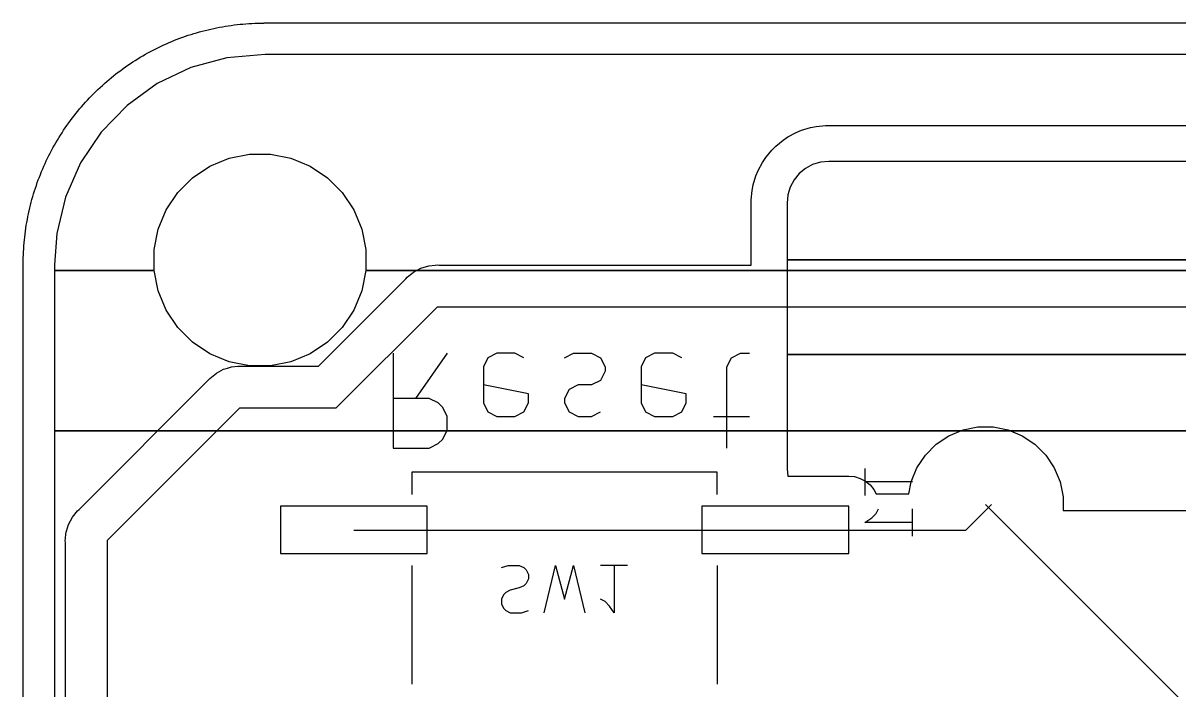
# Model space of a CAD drawing. Extents: x 169 to 33241, y 66 to 35500.
# Drawn here: x 1744 to 11352, y 29958 to 35500 of the extents above; entities that cross this region are included whole.
import ezdxf

# ---------------------------------------------------------------- set-up
doc = ezdxf.new("R2010")
doc.units = 0

msp = doc.modelspace()

# ---------------------------------------------------------------- linework, layer by layer
at = {"layer": 'Layer 1'}
for p, q in [((3305.032349, 35451.027921), (3328.947153, 35456.267011)), ((3328.947153, 35456.267011), (3352.937324, 35461.215476)), ((3352.937324, 35461.215476), (3377.000302, 35465.872253)), ((3377.000302, 35465.872253), (3401.133525, 35470.236282)), ((3401.133525, 35470.236282), (3425.334432, 35474.306502)), ((3425.334432, 35474.306502), (3449.600461, 35478.081852)), ((3449.600461, 35478.081852), (3473.929051, 35481.561271)), ((3473.929051, 35481.561271), (3498.317641, 35484.743698)), ((3498.317641, 35484.743698), (3522.763669, 35487.628072)), ((3522.763669, 35487.628072), (3547.264573, 35490.213333)), ((3547.264573, 35490.213333), (3571.817793, 35492.498418)), ((3571.817793, 35492.498418), (3596.420767, 35494.482268)), ((3596.420767, 35494.482268), (3621.070933, 35496.163821)), ((3621.070933, 35496.163821), (3645.76573, 35497.542016)), ((3645.76573, 35497.542016), (3670.502596, 35498.615793)), ((3670.502596, 35498.615793), (3695.278971, 35499.384089)), ((3695.278971, 35499.384089), (3720.092293, 35499.845846)), ((3720.092293, 35499.845846), (3744.94, 35500)), ((31241, 35500), (3744, 35500)), ((2979.573135, 35347.759065), (3002.163838, 35356.955518)), ((3002.163838, 35356.955518), (3024.865769, 35365.876199)), ((3024.865769, 35365.876199), (3047.676365, 35374.520046)), ((3047.676365, 35374.520046), (3070.593067, 35382.885999)), ((3070.593067, 35382.885999), (3093.613313, 35390.972997)), ((3093.613313, 35390.972997), (3116.734541, 35398.779978)), ((3116.734541, 35398.779978), (3139.954189, 35406.305882)), ((3139.954189, 35406.305882), (3163.269697, 35413.549647)), ((3163.269697, 35413.549647), (3186.678502, 35420.510213)), ((3186.678502, 35420.510213), (3210.178044, 35427.186519)), ((3210.178044, 35427.186519), (3233.765761, 35433.577504)), ((3233.765761, 35433.577504), (3257.439092, 35439.682107)), ((3257.439092, 35439.682107), (3281.195475, 35445.499266)), ((3281.195475, 35445.499266), (3305.032349, 35451.027921)), ((2781.684696, 35252.756286), (2803.159084, 35264.386948)), ((2803.159084, 35264.386948), (2824.767754, 35275.751385)), ((2824.767754, 35275.751385), (2846.508142, 35286.848539)), ((2846.508142, 35286.848539), (2868.377688, 35297.677346)), ((2868.377688, 35297.677346), (2890.373831, 35308.236747)), ((2890.373831, 35308.236747), (2912.494008, 35318.52568)), ((2912.494008, 35318.52568), (2934.735659, 35328.543085)), ((2934.735659, 35328.543085), (2957.096222, 35338.2879)), ((2957.096222, 35338.2879), (2979.573135, 35347.759065)), ((2635.338988, 35163.976513), (2655.801694, 35177.441033)), ((2655.801694, 35177.441033), (2676.416609, 35190.646756)), ((2676.416609, 35190.646756), (2697.181174, 35203.592622)), ((2697.181174, 35203.592622), (2718.092827, 35216.277569)), ((2718.092827, 35216.277569), (2739.149005, 35228.700535)), ((2739.149005, 35228.700535), (2760.347149, 35240.860462)), ((2760.347149, 35240.860462), (2781.684696, 35252.756286)), ((3436.97, 35211.6), (3138.73, 35130.1)), ((3436.97, 35211.6), (3138.73, 35130.1)), ((3756.51, 35240.2), (3436.97, 35211.6)), ((3756.51, 35240.2), (3436.97, 35211.6)), ((31231.5, 35240.2), (3756.51, 35240.2)), ((31231.5, 35240.2), (3756.51, 35240.2)), ((2496.577102, 35062.567679), (2515.902615, 35077.81407)), ((2515.902615, 35077.81407), (2535.398268, 35092.809091)), ((2535.398268, 35092.809091), (2555.0615, 35107.551682)), ((2555.0615, 35107.551682), (2574.889749, 35122.04078)), ((2574.889749, 35122.04078), (2594.880455, 35136.275325)), ((2594.880455, 35136.275325), (2615.031055, 35150.254256)), ((2615.031055, 35150.254256), (2635.338988, 35163.976513)), ((3138.73, 35130.1), (2859.65, 34996.9)), ((3138.73, 35130.1), (2859.65, 34996.9)), ((2384.340413, 34965.869973), (2402.591294, 34982.602304)), ((2402.591294, 34982.602304), (2421.027683, 34999.089632)), ((2421.027683, 34999.089632), (2439.64702, 35015.330894)), ((2439.64702, 35015.330894), (2458.446744, 35031.32503)), ((2458.446744, 35031.32503), (2477.424291, 35047.070978)), ((2477.424291, 35047.070978), (2496.577102, 35062.567679)), ((2859.65, 34996.9), (2608.56, 34816.5)), ((2859.65, 34996.9), (2608.56, 34816.5)), ((2279.070027, 34860.599587), (2296.046302, 34878.662398)), ((2296.046302, 34878.662398), (2313.265459, 34896.534577)), ((2313.265459, 34896.534577), (2330.726438, 34914.213562)), ((2330.726438, 34914.213562), (2348.405423, 34931.674541)), ((2348.405423, 34931.674541), (2366.277602, 34948.893698)), ((2366.277602, 34948.893698), (2384.340413, 34965.869973)), ((2197.869022, 34767.515709), (2213.61497, 34786.493256)), ((2213.61497, 34786.493256), (2229.609106, 34805.29298)), ((2229.609106, 34805.29298), (2245.850368, 34823.912317)), ((2245.850368, 34823.912317), (2262.337696, 34842.348706)), ((2262.337696, 34842.348706), (2279.070027, 34860.599587)), ((2608.56, 34816.5), (2393.38, 34594.5)), ((2608.56, 34816.5), (2393.38, 34594.5)), ((2122.89922, 34670.050251), (2137.388318, 34689.8785)), ((2137.388318, 34689.8785), (2152.130909, 34709.541732)), ((2152.130909, 34709.541732), (2167.12593, 34729.037385)), ((2167.12593, 34729.037385), (2182.372321, 34748.362898)), ((2182.372321, 34748.362898), (2197.869022, 34767.515709)), ((2054.293244, 34568.523391), (2067.498967, 34589.138306)), ((2067.498967, 34589.138306), (2080.963487, 34609.601012)), ((2080.963487, 34609.601012), (2094.685744, 34629.908945)), ((2094.685744, 34629.908945), (2108.664675, 34650.059545)), ((2108.664675, 34650.059545), (2122.89922, 34670.050251)), ((2393.38, 34594.5), (2220.93, 34337.8)), ((2393.38, 34594.5), (2220.93, 34337.8)), ((8102.06, 34554.1), (8170.13, 34590.5)), ((8170.13, 34590.5), (8215.41, 34609.3)), ((8215.41, 34609.3), (8289.26, 34631.7)), ((8289.26, 34631.7), (8337.33, 34641.2)), ((8337.33, 34641.2), (8414.13, 34648.8)), ((8414.13, 34648.8), (8438.64, 34650)), ((8438.64, 34650), (15751.2, 34650)), ((2004.079538, 34484.592851), (2016.239465, 34505.790995)), ((2016.239465, 34505.790995), (2028.662431, 34526.847173)), ((2028.662431, 34526.847173), (2041.347378, 34547.758826)), ((2041.347378, 34547.758826), (2054.293244, 34568.523391)), ((8001.65, 34477.9), (8061.31, 34526.9)), ((8061.31, 34526.9), (8102.06, 34554.1)), ((1947.262654, 34376.562312), (1958.091461, 34398.431858)), ((1958.091461, 34398.431858), (1969.188615, 34420.172246)), ((1969.188615, 34420.172246), (1980.553052, 34441.780916)), ((1980.553052, 34441.780916), (1992.183714, 34463.255304)), ((1992.183714, 34463.255304), (2004.079538, 34484.592851)), ((3456.78, 34377.6), (3626.78, 34411.4)), ((3456.78, 34377.6), (3626.78, 34411.4)), ((3626.78, 34411.4), (3800.11, 34411.4)), ((3626.78, 34411.4), (3800.11, 34411.4)), ((3800.11, 34411.4), (3970.11, 34377.6)), ((3800.11, 34411.4), (3970.11, 34377.6)), ((7918.04, 34383.6), (7967, 34443.3)), ((7967, 34443.3), (8001.65, 34477.9)), ((1906.6521, 34287.843778), (1916.396915, 34310.204341)), ((1916.396915, 34310.204341), (1926.41432, 34332.445992)), ((1926.41432, 34332.445992), (1936.703253, 34354.566169)), ((1936.703253, 34354.566169), (1947.262654, 34376.562312)), ((2220.93, 34337.8), (2096.65, 34054.7)), ((2220.93, 34337.8), (2096.65, 34054.7)), ((3152.53, 34215), (3296.64, 34311.3)), ((3152.53, 34215), (3296.64, 34311.3)), ((3296.64, 34311.3), (3456.78, 34377.6)), ((3296.64, 34311.3), (3456.78, 34377.6)), ((3970.11, 34377.6), (4130.24, 34311.3)), ((3970.11, 34377.6), (4130.24, 34311.3)), ((4130.24, 34311.3), (4274.36, 34215)), ((4130.24, 34311.3), (4274.36, 34215)), ((7854.43, 34274.8), (7890.81, 34342.9)), ((7890.81, 34342.9), (7918.04, 34383.6)), ((8307.2, 34323.6), (8247.82, 34291.9)), ((8371.64, 34343.2), (8307.2, 34323.6)), ((8441.09, 34350), (8371.64, 34343.2)), ((15748.8, 34350), (8441.09, 34350)), ((1870.419954, 34197.263635), (1879.063801, 34220.074231)), ((1879.063801, 34220.074231), (1887.984482, 34242.776162)), ((1887.984482, 34242.776162), (1897.180935, 34265.366865)), ((1897.180935, 34265.366865), (1906.6521, 34287.843778)), ((3029.96, 34092.4), (3152.53, 34215)), ((3029.96, 34092.4), (3152.53, 34215)), ((4274.36, 34215), (4396.92, 34092.4)), ((4274.36, 34215), (4396.92, 34092.4)), ((7813.27, 34155.7), (7835.67, 34229.5)), ((7835.67, 34229.5), (7854.43, 34274.8)), ((8195.78, 34249.2), (8153.06, 34197.1)), ((8247.82, 34291.9), (8195.78, 34249.2)), ((1838.634118, 34104.985811), (1846.160022, 34128.205459)), ((1846.160022, 34128.205459), (1853.967003, 34151.326687)), ((1853.967003, 34151.326687), (1862.054001, 34174.346933)), ((1862.054001, 34174.346933), (1870.419954, 34197.263635)), ((7803.71, 34107.6), (7813.27, 34155.7)), ((8121.32, 34137.7), (8101.78, 34073.3)), ((8153.06, 34197.1), (8121.32, 34137.7)), ((1811.362496, 34011.174239), (1817.753481, 34034.761956)), ((1817.753481, 34034.761956), (1824.429787, 34058.261498)), ((1824.429787, 34058.261498), (1831.390353, 34081.670303)), ((1831.390353, 34081.670303), (1838.634118, 34104.985811)), ((2096.65, 34054.7), (2023.99, 33752.1)), ((2096.65, 34054.7), (2023.99, 33752.1)), ((2933.67, 33948.3), (3029.96, 34092.4)), ((2933.67, 33948.3), (3029.96, 34092.4)), ((4396.92, 34092.4), (4493.22, 33948.3)), ((4396.92, 34092.4), (4493.22, 33948.3)), ((7794.94, 34006.3), (7796.14, 34030.8)), ((7796.14, 34030.8), (7803.71, 34107.6)), ((8101.78, 34073.3), (8094.94, 34003.8)), ((1783.724524, 33892.002676), (1788.672989, 33915.992847)), ((1788.672989, 33915.992847), (1793.912079, 33939.907651)), ((1793.912079, 33939.907651), (1799.440734, 33963.744525)), ((1799.440734, 33963.744525), (1805.257893, 33987.500908)), ((1805.257893, 33987.500908), (1811.362496, 34011.174239)), ((2867.34, 33788.2), (2933.67, 33948.3)), ((2867.34, 33788.2), (2933.67, 33948.3)), ((4493.22, 33948.3), (4559.55, 33788.2)), ((4493.22, 33948.3), (4559.55, 33788.2)), ((7794.94, 33488.6), (7794.94, 34006.3)), ((8094.94, 34003.8), (8094.94, 33533.9)), ((1766.858148, 33795.339539), (1770.633498, 33819.605568)), ((1770.633498, 33819.605568), (1774.703718, 33843.806475)), ((1774.703718, 33843.806475), (1779.067747, 33867.939698)), ((1779.067747, 33867.939698), (1783.724524, 33892.002676)), ((1757.311928, 33722.176331), (1760.196302, 33746.622359)), ((1760.196302, 33746.622359), (1763.378729, 33771.010949)), ((1763.378729, 33771.010949), (1766.858148, 33795.339539)), ((2023.99, 33752.1), (2004.78, 33490.5)), ((2023.99, 33752.1), (2004.78, 33490.5)), ((2833.52, 33618.2), (2867.34, 33788.2)), ((2833.52, 33618.2), (2867.34, 33788.2)), ((4559.55, 33788.2), (4593.36, 33618.2)), ((4559.55, 33788.2), (4593.36, 33618.2)), ((1748.776179, 33623.869067), (1750.457732, 33648.519233)), ((1750.457732, 33648.519233), (1752.441582, 33673.122207)), ((1752.441582, 33673.122207), (1754.726667, 33697.675427)), ((1754.726667, 33697.675427), (1757.311928, 33722.176331)), ((1745.094154, 33524.847707), (1745.555911, 33549.661029)), ((1745.555911, 33549.661029), (1746.324207, 33574.437404)), ((1746.324207, 33574.437404), (1747.397984, 33599.17427)), ((1747.397984, 33599.17427), (1748.776179, 33623.869067)), ((2833.52, 33444.8), (2833.52, 33618.2)), ((2833.52, 33444.8), (2833.52, 33618.2)), ((4593.36, 33618.2), (4593.36, 33444.8)), ((4593.36, 33618.2), (4593.36, 33444.8)), ((8094.94, 33533.9), (12945.7, 33533.9)), ((12945.7, 33533.9), (8094.94, 33533.9)), ((8094.94, 33533.9), (8094.94, 32746.5)), ((1744, 16818), (1744, 33500)), ((1744.94, 33500), (1745.094154, 33524.847707)), ((2004.78, 33490.5), (2004.78, 33444.8)), ((2004.78, 33490.5), (2004.78, 33444.8)), ((2004.78, 33444.8), (2833.52, 33444.8)), ((2833.52, 33444.8), (2004.78, 33444.8)), ((2004.78, 33444.8), (2004.78, 32112.1)), ((2004.78, 33444.8), (2833.52, 33444.8)), ((2833.52, 33444.8), (2004.78, 33444.8)), ((2004.78, 33444.8), (2004.78, 16989.4)), ((2867.34, 33274.8), (2833.52, 33444.8)), ((2867.34, 33274.8), (2833.52, 33444.8)), ((4593.36, 33444.8), (4559.55, 33274.8)), ((4593.36, 33444.8), (4559.55, 33274.8)), ((4593.36, 33444.8), (30392.6, 33444.8)), ((30392.6, 33444.8), (4593.36, 33444.8)), ((4990.58, 33431.3), (5051.11, 33463.6)), ((5051.11, 33463.6), (5116.79, 33483.5)), ((5116.79, 33483.5), (5167.98, 33488.6)), ((5167.98, 33488.6), (5185.1, 33490.3)), ((5167.98, 33488.6), (5167.98, 33488.6)), ((5185.1, 33490.3), (5202.21, 33488.6)), ((5202.21, 33488.6), (7794.94, 33488.6)), ((4200.62, 32648.4), (4926.62, 33374.4)), ((4926.62, 33374.4), (4937.53, 33387.7)), ((4937.53, 33387.7), (4950.82, 33398.6)), ((4950.82, 33398.6), (4950.83, 33398.6)), ((4950.83, 33398.6), (4974.34, 33417.9)), ((4974.34, 33417.9), (4990.58, 33431.3)), ((2933.67, 33114.7), (2867.34, 33274.8)), ((2933.67, 33114.7), (2867.34, 33274.8)), ((4559.55, 33274.8), (4493.22, 33114.7)), ((4559.55, 33274.8), (4493.22, 33114.7)), ((3029.96, 32970.6), (2933.67, 33114.7)), ((3029.96, 32970.6), (2933.67, 33114.7)), ((5185, 33140), (4344, 32300)), ((4493.22, 33114.7), (4396.92, 32970.6)), ((4493.22, 33114.7), (4396.92, 32970.6)), ((13944, 33140), (5185, 33140)), ((3152.53, 32848), (3029.96, 32970.6)), ((3152.53, 32848), (3029.96, 32970.6)), ((4396.92, 32970.6), (4274.36, 32848)), ((4396.92, 32970.6), (4274.36, 32848)), ((3296.64, 32751.7), (3152.53, 32848)), ((3296.64, 32751.7), (3152.53, 32848)), ((4274.36, 32848), (4130.24, 32751.7)), ((4274.36, 32848), (4130.24, 32751.7)), ((3456.78, 32685.4), (3296.64, 32751.7)), ((3456.78, 32685.4), (3296.64, 32751.7)), ((3626.78, 32651.6), (3456.78, 32685.4)), ((3626.78, 32651.6), (3456.78, 32685.4)), ((3970.11, 32685.4), (3800.11, 32651.6)), ((3970.11, 32685.4), (3800.11, 32651.6)), ((4130.24, 32751.7), (3970.11, 32685.4)), ((4130.24, 32751.7), (3970.11, 32685.4)), ((4820, 32756), (4820, 31968)), ((5270, 32756), (5007, 32381)), ((5607, 32718), (5570, 32643)), ((5682, 32756), (5607, 32718)), ((5832, 32756), (5682, 32756)), ((5907, 32718), (5832, 32756)), ((6244, 32718), (6319, 32756)), ((6319, 32756), (6469, 32756)), ((6469, 32756), (6544, 32718)), ((6544, 32718), (6582, 32643)), ((6919, 32718), (6882, 32643)), ((6994, 32756), (6919, 32718)), ((7144, 32756), (6994, 32756)), ((7219, 32718), (7144, 32756)), ((7594, 32643), (7632, 32718)), ((7632, 32718), (7707, 32756)), ((7707, 32756), (7782, 32756)), ((8094.94, 32746.5), (12945.7, 32746.5)), ((12945.7, 32746.5), (8094.94, 32746.5)), ((8094.94, 32746.5), (8094.94, 31796.2)), ((3310.67, 32558.5), (3350.43, 32591.1)), ((3350.43, 32591.1), (3410.96, 32623.5)), ((3410.96, 32623.5), (3443.51, 32633.3)), ((3443.51, 32633.3), (3476.64, 32643.4)), ((3476.64, 32643.4), (3527.82, 32648.4)), ((3527.82, 32648.4), (3544.94, 32650.1)), ((3527.82, 32648.4), (3527.82, 32648.4)), ((3544.94, 32650.1), (3562.05, 32648.4)), ((3562.05, 32648.4), (4200.62, 32648.4)), ((3800.11, 32651.6), (3626.78, 32651.6)), ((3800.11, 32651.6), (3626.78, 32651.6)), ((5570, 32643), (5570, 32343)), ((6582, 32606), (6544, 32531)), ((6582, 32643), (6582, 32606)), ((6882, 32643), (6882, 32343)), ((7594, 31968), (7594, 32643)), ((2210.67, 31458.5), (3286.46, 32534.3)), ((3286.46, 32534.3), (3297.37, 32547.6)), ((3297.37, 32547.6), (3310.67, 32558.5)), ((3310.67, 32558.5), (3310.67, 32558.5)), ((5944, 32418), (5570, 32493)), ((6357, 32493), (6282, 32456)), ((6469, 32493), (6357, 32493)), ((6544, 32531), (6469, 32493)), ((7257, 32418), (6882, 32493)), ((5120, 32381), (4820, 32381)), ((5195, 32343), (5120, 32381)), ((5944, 32343), (5944, 32418)), ((6282, 32456), (6244, 32381)), ((6244, 32381), (6244, 32343)), ((7257, 32343), (7257, 32418)), ((3544, 32300), (2444, 31200)), ((4344, 32300), (3544, 32300)), ((5232, 32306), (5195, 32343)), ((5270, 32231), (5232, 32306)), ((5570, 32343), (5607, 32268)), ((5907, 32268), (5944, 32343)), ((6244, 32343), (6282, 32268)), ((6882, 32343), (6919, 32268)), ((7219, 32268), (7257, 32343)), ((5270, 32118), (5270, 32231)), ((5607, 32268), (5682, 32231)), ((5682, 32231), (5832, 32231)), ((5832, 32231), (5907, 32268)), ((6282, 32268), (6357, 32231)), ((6357, 32231), (6469, 32231)), ((6469, 32231), (6544, 32268)), ((6919, 32268), (6994, 32231)), ((6994, 32231), (7144, 32231)), ((7144, 32231), (7219, 32268)), ((7482, 32231), (7782, 32231)), ((2004.78, 32112.1), (19056, 32112.1)), ((19056, 32112.1), (2004.78, 32112.1)), ((2004.78, 32112.1), (2004.78, 27270.8)), ((5232, 32043), (5270, 32118)), ((9440.03, 32070.4), (9557.18, 32119)), ((9557.18, 32119), (9681.54, 32143.7)), ((9681.54, 32143.7), (9808.34, 32143.7)), ((9808.34, 32143.7), (9932.7, 32119)), ((9932.7, 32119), (10049.8, 32070.4)), ((5120, 31968), (5195, 32006)), ((5195, 32006), (5232, 32043)), ((9244.94, 31910.3), (9334.6, 32000)), ((9334.6, 32000), (9440.03, 32070.4)), ((10049.8, 32070.4), (10155.3, 32000)), ((10155.3, 32000), (10244.9, 31910.3)), ((4820, 31968), (5120, 31968)), ((9174.5, 31804.9), (9244.94, 31910.3)), ((10244.9, 31910.3), (10315.4, 31804.9)), ((9125.97, 31687.8), (9174.5, 31804.9)), ((10315.4, 31804.9), (10363.9, 31687.8)), ((7514, 31769), (4975, 31769)), ((4975, 31769), (4975, 31582)), ((7514, 31582), (7514, 31769)), ((8094.94, 31796.2), (8100.92, 31735.5)), ((8100.92, 31735.5), (8607.14, 31735.5)), ((8607.14, 31735.5), (8656.15, 31730.6)), ((8656.15, 31730.6), (8703.28, 31716.3)), ((8703.28, 31716.3), (8746.71, 31693.1)), ((8742, 31799), (8742, 31574)), ((9136, 31687), (8742, 31687)), ((8746.71, 31693.1), (8784.77, 31661.9)), ((8784.77, 31661.9), (8816.02, 31623.8)), ((8816.02, 31623.8), (8835.9, 31586.6)), ((9105.86, 31586.6), (9125.97, 31687.8)), ((10363.9, 31687.8), (10388.6, 31563.4)), ((8835.9, 31586.6), (9105.86, 31586.6)), ((10388.6, 31563.4), (10388.6, 31450)), ((2153.83, 31394.5), (2197.37, 31447.6)), ((2197.37, 31447.6), (2210.67, 31458.5)), ((5103.21, 31484.3), (3882.73, 31484.3)), ((3882.73, 31484.3), (3882.73, 31090.6)), ((5103.21, 31484.3), (3882.73, 31484.3)), ((3882.73, 31484.3), (3882.73, 31090.6)), ((5103.21, 31090.6), (5103.21, 31484.3)), ((5103.21, 31090.6), (5103.21, 31484.3)), ((8607.14, 31484.3), (7386.67, 31484.3)), ((7386.67, 31484.3), (7386.67, 31090.6)), ((8607.14, 31484.3), (7386.67, 31484.3)), ((7386.67, 31484.3), (7386.67, 31090.6)), ((8607.14, 31090.6), (8607.14, 31484.3)), ((8607.14, 31090.6), (8607.14, 31484.3)), ((8798, 31387), (8836, 31425)), ((8836, 31425), (8855, 31462)), ((9136, 31237), (9136, 31462)), ((9582, 31287), (9795, 31500)), ((9744, 31500), (12994, 28250)), ((10388.6, 31450), (15211, 31450)), ((2104.72, 31278.7), (2121.48, 31334)), ((2121.48, 31334), (2153.83, 31394.5)), ((8742, 31350), (8798, 31387)), ((9136, 31350), (8742, 31350)), ((2096.51, 31217.1), (2100.24, 31254.9)), ((2100.24, 31254.9), (2101.55, 31268.3)), ((2101.55, 31268.3), (2104.72, 31278.7)), ((4492, 31287), (5201, 31287)), ((5201, 31287), (7996, 31287)), ((7996, 31287), (9582, 31287)), ((2094.83, 31200), (2096.51, 31217.1)), ((2096.51, 31182.9), (2094.83, 31200)), ((2096.51, 31217.1), (2096.51, 31217.1)), ((2096.51, 28517.1), (2096.51, 31182.9)), ((2444, 31200), (2444, 28500)), ((3882.73, 31090.6), (5103.21, 31090.6)), ((3882.73, 31090.6), (5103.21, 31090.6)), ((7386.67, 31090.6), (8607.14, 31090.6)), ((7386.67, 31090.6), (8607.14, 31090.6)), ((4975, 30992), (4975, 30007)), ((5720, 30974), (5776, 30993)), ((5776, 30993), (5869, 30993)), ((5869, 30993), (5907, 30974)), ((5907, 30974), (5926, 30955)), ((5926, 30955), (5944, 30918)), ((6076, 30599), (6169, 30993)), ((6169, 30993), (6244, 30711)), ((6244, 30711), (6319, 30993)), ((6319, 30993), (6413, 30599)), ((6769, 30993), (6544, 30993)), ((6657, 30993), (6657, 30599)), ((7514, 30992), (7514, 30007)), ((5926, 30843), (5907, 30824)), ((5944, 30880), (5926, 30843)), ((5944, 30918), (5944, 30880)), ((5738, 30749), (5720, 30711)), ((5757, 30768), (5738, 30749)), ((5794, 30786), (5757, 30768)), ((5869, 30805), (5794, 30786)), ((5907, 30824), (5869, 30805)), ((5720, 30711), (5720, 30674)), ((5720, 30674), (5738, 30636)), ((6582, 30693), (6544, 30711)), ((6619, 30655), (6582, 30693)), ((6657, 30599), (6619, 30655)), ((5738, 30636), (5757, 30618)), ((5757, 30618), (5794, 30599)), ((5794, 30599), (5888, 30599)), ((5888, 30599), (5944, 30618))]:
    msp.add_line(p, q, dxfattribs=at)

doc.saveas('drawing.dxf')
